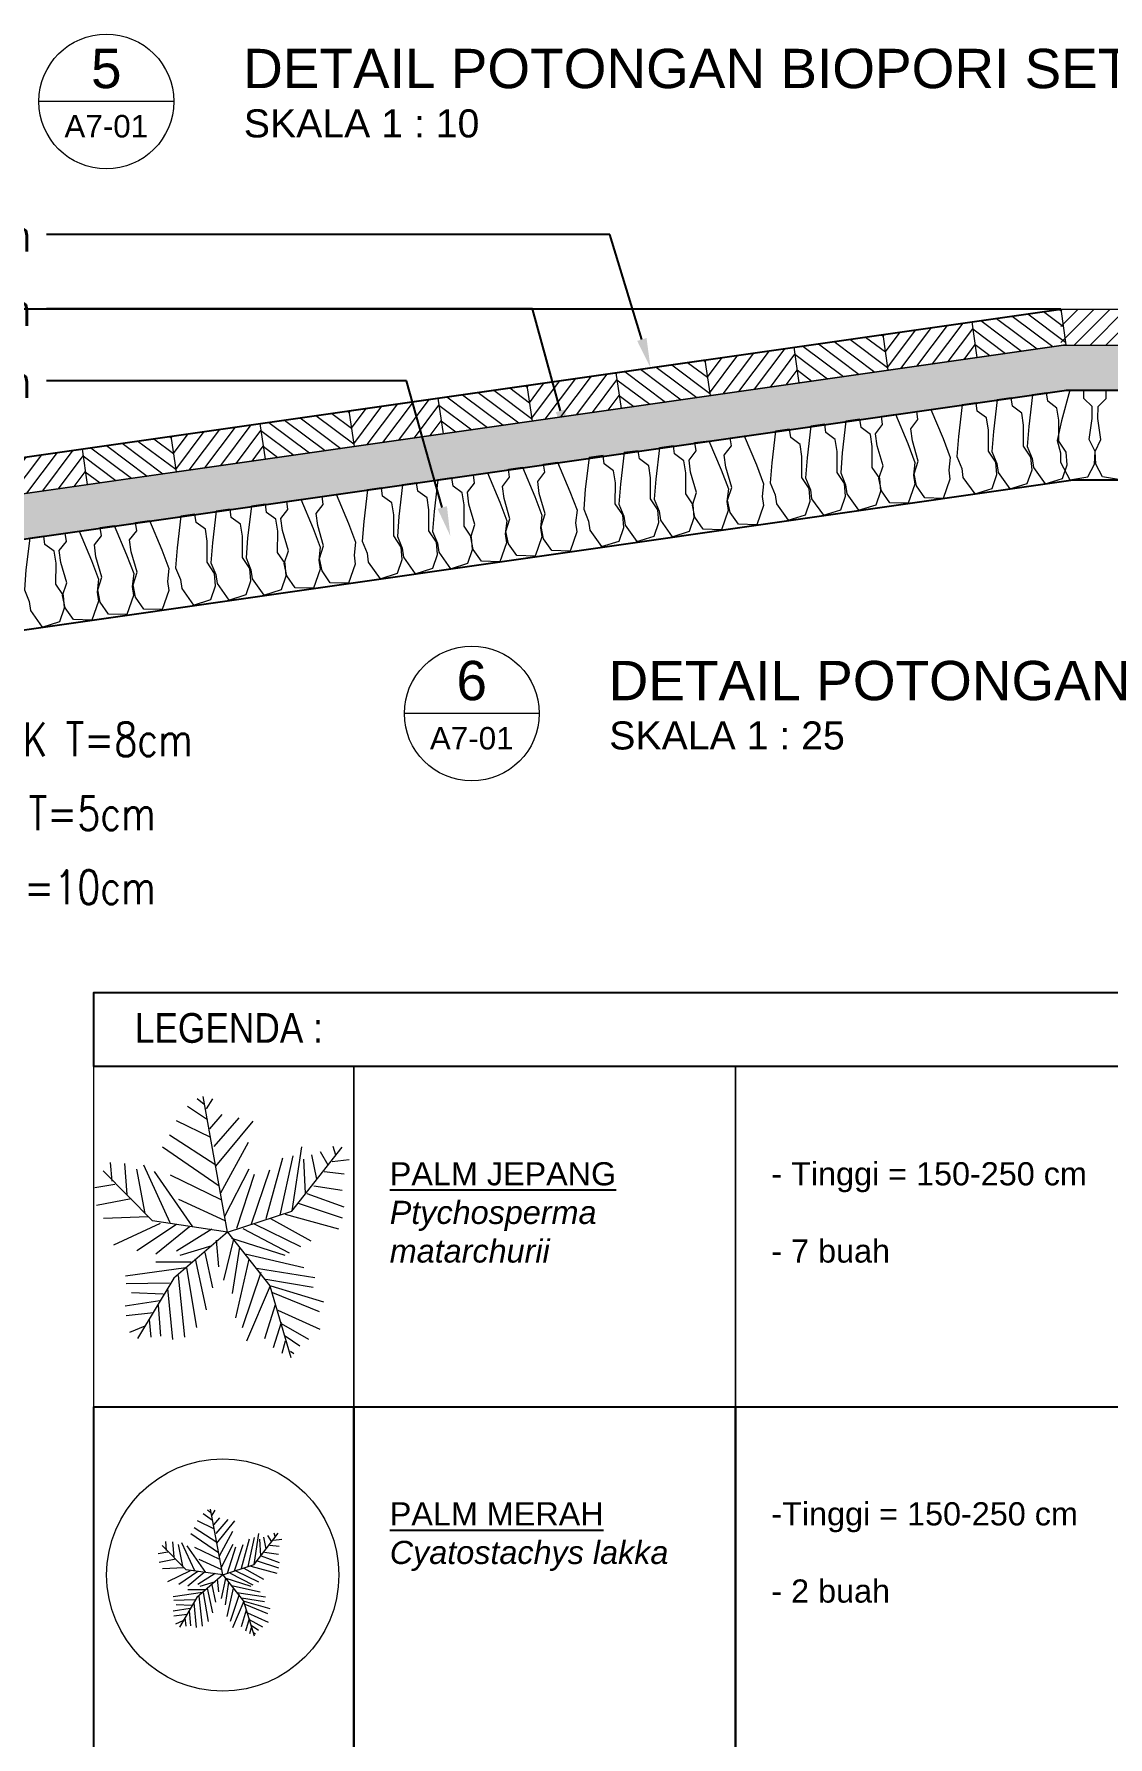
# Model space of a CAD drawing. Header units: millimetres. Extents: x -11 to 1625, y -267 to 180.
# Drawn here: x 884.64 to 894.19, y 134.15 to 149.3 of the extents above; entities that cross this region are included whole.
import ezdxf
from ezdxf import colors
from ezdxf.entities.mleader import LeaderData, LeaderLine
from ezdxf.enums import TextEntityAlignment as Align
from ezdxf.math import Vec2, Vec3

# ---------------------------------------------------------------- set-up
doc = ezdxf.new("R2010")
doc.units = ezdxf.units.MM
for name, color, linetype, lineweight in [('ars', 11, 'Continuous', 5), ('ARSIR WARNA', 43, 'Continuous', 0), ('dinding', 5, 'Continuous', 15), ('lan', 7, 'Continuous', 15), ('not', 7, 'Continuous', 20), ('POHON', 84, 'Continuous', 0), ('TEXT KETERANGAN', 7, 'Continuous', 9), ('Trees', 62, 'Continuous', 18), ('u', 6, 'Continuous', 20)]:
    doc.layers.add(name, color=color, linetype=linetype, lineweight=lineweight)
doc.styles.add('ATTR', font='romans.shx', dxfattribs={"width": 0.8, "height": 1.735066})
doc.styles.get("Standard").update_dxf_attribs({"font": 'ARIALUNI.TTF'})
doc.dimstyles.new('SK-25', dxfattribs={"dimtxt": 0.25, "dimasz": 0.1, "dimexe": 0.1, "dimexo": 0, "dimgap": 0.1, "dimtad": 1, "dimdec": 0, "dimlfac": 25, "dimzin": 12, "dimdsep": 46, "dimtxsty": 'Standard', "dimblk": 'BULAT', "dimcen": 0.1, "dimclrd": 256, "dimadec": 0, "dimazin": 3, "dimtfac": 1, "dimtdec": 0, "dimtofl": 0, "dimtmove": 0, "dimatfit": 3, "dimldrblk": 'BULAT', "dimfxl": 0, "dimtolj": 1, "dimtzin": 0, "dimarcsym": 0})

# ---------------------------------------------------------------- blocks, each defined once
blk = doc.blocks.new('Tree Palm')
at = {"layer": 'POHON'}
for p, q in [((-0.08737, 0.47138), (-0.17069, 0.52711)), ((-0.10186, 0.5364), (-0.13084, 0.55962)), ((0, 0), (-0.105, 0.57)), ((-0.09099, 0.51782), (-0.06563, 0.55962)), ((-0.07288, 0.39707), (-0.21778, 0.46673)), ((-0.0765, 0.43423), (-0.02578, 0.4946)), ((-0.05839, 0.35992), (0.04667, 0.48067)), ((-0.05114, 0.27632), (0.10463, 0.46673)), ((-0.05114, 0.28097), (-0.24676, 0.40636)), ((-0.02941, 0.16486), (0.08652, 0.3785)), ((0.27, 0.09), (0.48, 0.36)), ((0.27127, 0.09056), (0.31112, 0.35992)), ((0.44153, 0.36456), (0.45239, 0.32741)), ((-0.48585, 0.21131), (-0.49309, 0.29026)), ((-0.03665, 0.19273), (-0.27574, 0.35527)), ((0.16259, 0.05805), (0.23142, 0.31348)), ((0.22055, 0.07198), (0.27489, 0.32277)), ((0.31836, 0.30883), (0.32561, 0.16486)), ((0.35096, 0.32741), (0.3727, 0.22524)), ((0.38719, 0.34134), (0.41979, 0.28561)), ((0.43791, 0.29954), (0.51036, 0.30883)), ((-0.315, 0.045), (-0.525, 0.255)), ((-0.43513, 0.28561), (-0.42427, 0.15558)), ((-0.38442, 0.26239), (-0.34819, 0.07663)), ((-0.35544, 0.28097), (-0.24314, 0.03947)), ((-0.14533, 0.0209), (-0.30834, 0.2531)), ((-0.24314, 0.23917), (-0.02941, 0.137)), ((-0.01129, 0.06734), (0.09014, 0.26704)), ((0.03942, 0.01625), (0.11187, 0.24381)), ((0.10101, 0.03483), (0.17708, 0.26239)), ((0.4053, 0.25775), (0.48862, 0.24846)), ((-0.47498, 0.19737), (-0.5583, 0.18344)), ((0.33285, 0.16486), (0.48862, 0.10913)), ((0.36183, 0.19737), (0.48137, 0.1788)), ((-0.40615, 0.137), (-0.55105, 0.10913)), ((-0.20691, 0.137), (-0.01129, 0.04876)), ((0, 0), (0.27, 0.09)), ((0.24229, 0.07663), (0.46688, 0.01625)), ((0.29662, 0.12307), (0.48137, 0.06269)), ((-0.3337, 0.06269), (-0.52207, 0.0534)), ((-0.28299, 0.03483), (-0.4786, -0.05805)), ((-0.21416, 0.03018), (-0.38079, -0.08128)), ((0, 0), (-0.315, 0.045)), ((-0.15982, 0.0209), (-0.3011, -0.09521)), ((0, 0), (-0.225, -0.195)), ((-0.06563, 0.01161), (-0.21416, -0.08128)), ((0, 0), (0.18, -0.225)), ((0.06478, 0.01625), (0.2604, -0.08592)), ((0.11187, 0.03483), (0.30749, -0.05805)), ((0.1807, 0.05805), (0.35096, -0.03483)), ((-0.06563, -0.05805), (-0.19967, -0.09985)), ((-0.04752, -0.03483), (-0.03665, -0.14629)), ((0.02493, -0.03019), (-0.01491, -0.20202)), ((0.01769, -0.02555), (0.24229, -0.09521)), ((0.05029, -0.0627), (0.02131, -0.25775)), ((-0.15257, -0.12772), (-0.3011, -0.12772)), ((-0.13446, -0.11378), (-0.08737, -0.32741)), ((-0.09461, -0.08592), (-0.06201, -0.23453)), ((0.09014, -0.11378), (0.0358, -0.35992)), ((0.07565, -0.09056), (0.32198, -0.14629)), ((-0.17431, -0.15094), (-0.42789, -0.18809)), ((-0.225, -0.195), (-0.375, -0.45)), ((-0.20691, -0.18345), (-0.17793, -0.44352)), ((-0.17069, -0.15094), (-0.12721, -0.40172)), ((0.14085, -0.16951), (0.06478, -0.40172)), ((0.12274, -0.15094), (0.36907, -0.18809)), ((0.16259, -0.19738), (0.36183, -0.22989)), ((-0.24314, -0.21596), (-0.42427, -0.2206)), ((-0.26849, -0.2624), (-0.40253, -0.25775)), ((-0.25038, -0.23918), (-0.22865, -0.45281)), ((0.1807, -0.22524), (0.08289, -0.45745)), ((0.18, -0.225), (0.27, -0.525)), ((0.18433, -0.22524), (0.4053, -0.29026)), ((0.19157, -0.25311), (0.38719, -0.33206)), ((-0.28299, -0.29026), (-0.42789, -0.31348)), ((-0.30834, -0.34135), (-0.42427, -0.35528)), ((-0.29023, -0.30884), (-0.27936, -0.43887)), ((0.20244, -0.30419), (0.15897, -0.44816)), ((0.21331, -0.32741), (0.39081, -0.40636)), ((-0.34457, -0.39708), (-0.40978, -0.42494)), ((-0.32646, -0.36921), (-0.31921, -0.44352)), ((0.2278, -0.3785), (0.19519, -0.48532)), ((0.2278, -0.38314), (0.34372, -0.44816)), ((0.24591, -0.45745), (0.23142, -0.50854)), ((0.24591, -0.43423), (0.30749, -0.47603)), ((0.26764, -0.49925), (0.28213, -0.50854))]:
    blk.add_line(p, q, dxfattribs=at)
at = {"layer": 'POHON', "style": 'ATTR', "width": 0.8, "flags": 9}
blk.add_attdef('ESTCODE', (0, 0), '', height=0.00000274, dxfattribs=at)
blk = doc.blocks.new('Ndtpd')
blk.add_line((0.747, 0), (-0.747, 0))
blk.add_circle((0, 0), 0.747)
at = {"flags": 4}
for tag, height, p in [('NO', 0.5, (0, 0.148)), ('NOLBR', 0.3, (0, -0.398))]:
    blk.add_attdef(tag, text='', height=height, dxfattribs=at).set_placement(p, align=Align.CENTER)
for tag, p, height in [('NDTPD', (1.516, 0.148), 0.5), ('SKALA', (1.523, -0.398), 0.3)]:
    blk.add_attdef(tag, p, '', height=height, dxfattribs=at)
blk = doc.blocks.new('*U598')
for p, q in [((-185.1152, 1008.5578), (-553.1612, 1185.4942)), ((-221.9198, 1197.3052), (-433.5526, 1338.8594)), ((-258.7244, 1362.456), (-332.3336, 1421.4348)), ((0, 0), (-266.7, 1447.8)), ((-231.1146, 1315.2628), (-166.7002, 1421.4348)), ((-194.31, 1102.9442), (-65.4812, 1256.284)), ((-148.3106, 914.1968), (118.5418, 1220.9018)), ((-129.8956, 701.8528), (265.7602, 1185.4942)), ((-93.091, 489.5342), (-700.3796, 902.3858)), ((-129.8956, 713.6638), (-626.7704, 1032.1544)), ((-74.7014, 418.7444), (219.7608, 961.39)), ((412.9786, 147.447), (587.8068, 796.2392)), ((560.197, 182.8292), (698.2206, 819.8358)), ((685.8, 228.6), (1219.2, 914.4)), ((689.0258, 230.0224), (790.2448, 914.1968)), ((808.6344, 784.4282), (827.0494, 418.7444)), ((891.4384, 831.6214), (946.658, 572.1096)), ((983.4626, 867.0036), (1066.2666, 725.4494)), ((1112.2914, 760.8316), (1296.3144, 784.4282)), ((1121.4862, 925.9824), (1149.0706, 831.6214)), ((-1206.4492, 501.3198), (-1418.082, 465.9376)), ((-800.1, 114.3), (-1333.5, 647.7)), ((-1234.059, 536.7274), (-1252.4486, 737.2604)), ((-1105.2302, 725.4494), (-1077.6458, 395.1732)), ((-976.4268, 666.4706), (-884.4026, 194.6402)), ((-902.8176, 713.6638), (-617.5756, 100.2538)), ((-369.1382, 53.086), (-783.1836, 642.874)), ((-617.5756, 607.4918), (-74.7014, 347.98)), ((-28.6766, 171.0436), (228.9556, 678.2816)), ((100.1268, 41.275), (284.1498, 619.2774)), ((256.5654, 88.4682), (449.7832, 666.4706)), ((845.439, 418.7444), (1241.0948, 277.1902)), ((919.0482, 501.3198), (1222.6798, 454.152)), ((1029.462, 654.685), (1241.0948, 631.0884)), ((-1031.621, 347.98), (-1399.667, 277.1902)), ((-847.598, 159.2326), (-1326.0578, 135.636)), ((-718.7946, 88.4682), (-1215.644, -147.447)), ((-543.9664, 76.6572), (-967.2066, -206.4512)), ((0, 0), (-800.1, 114.3)), ((-405.9428, 53.086), (-764.794, -241.8334)), ((0, 0), (-571.5, -495.3)), ((-166.7002, 29.4894), (-543.9664, -206.4512)), ((-525.5514, 347.98), (-28.6766, 123.8504)), ((0, 0), (685.8, 228.6)), ((0, 0), (457.2, -571.5)), ((164.5412, 41.275), (661.416, -218.2368)), ((284.1498, 88.4682), (781.0246, -147.447)), ((458.978, 147.447), (891.4384, -88.4682)), ((615.4166, 194.6402), (1185.8752, 41.275)), ((753.4148, 312.5978), (1222.6798, 159.2326)), ((-387.5278, -324.4088), (-764.794, -324.4088)), ((-166.7002, -147.447), (-507.1618, -253.619)), ((-341.5284, -289.0012), (-221.9198, -831.6214)), ((-240.3094, -218.2368), (-157.5054, -595.7062)), ((-120.7008, -88.4682), (-93.091, -371.5766)), ((63.3222, -76.6826), (-37.8714, -513.1308)), ((44.9326, -64.897), (615.4166, -241.8334)), ((127.7366, -159.258), (54.1274, -654.685)), ((228.9556, -289.0012), (90.932, -914.1968)), ((192.151, -230.0224), (817.8292, -371.5766)), ((-442.7474, -383.3876), (-1086.8406, -477.7486)), ((-718.7946, -737.2604), (-1086.8406, -796.2392)), ((-617.5756, -548.5384), (-1077.6458, -560.324)), ((-681.9646, -666.496), (-1022.4262, -654.685)), ((-571.5, -495.3), (-952.5, -1143)), ((-635.9652, -607.5172), (-580.771, -1150.1374)), ((-525.5514, -465.963), (-451.9422, -1126.5408)), ((-433.5526, -383.3876), (-323.1134, -1020.3688)), ((357.759, -430.5554), (164.5412, -1020.3688)), ((458.978, -572.1096), (210.5406, -1161.923)), ((311.7596, -383.3876), (937.4378, -477.7486)), ((412.9786, -501.3452), (919.0482, -583.9206)), ((457.2, -571.5), (685.8, -1333.5)), ((468.1982, -572.1096), (1029.462, -737.2604)), ((486.5878, -642.8994), (983.4626, -843.4324)), ((-783.1836, -867.029), (-1077.6458, -902.4112)), ((-875.2078, -1008.5832), (-1040.8412, -1079.3476)), ((-829.2084, -937.7934), (-810.7934, -1126.5408)), ((-737.1842, -784.4536), (-709.5744, -1114.7298)), ((514.1976, -772.6426), (403.7838, -1138.3264)), ((578.612, -961.39), (495.7826, -1232.7128)), ((541.8074, -831.6214), (992.6574, -1032.1544)), ((578.612, -973.1756), (873.0488, -1138.3264)), ((624.6114, -1102.9442), (781.0246, -1209.1162)), ((624.6114, -1161.923), (587.8068, -1291.6916)), ((679.8056, -1268.095), (716.6102, -1291.6916))]:
    blk.add_line(p, q)
blk = doc.blocks.new('PALEM')
at = {"layer": 'Trees'}
blk.add_circle((0, 0), 0.882, dxfattribs=at)
at = {"layer": 'Trees', "xscale": 0.0003460693359613742, "yscale": 0.0003460693359613742, "zscale": 0.0003460693359375}
blk.add_blockref('*U598', (0, 0), dxfattribs=at)
blk = doc.blocks.new('BULAT')
for p, q in [((-1, 0), (1, 0)), ((0, -1), (0, 1))]:
    blk.add_line(p, q)
blk.add_circle((0, 0), 0.5)
blk = doc.blocks.new('*D924')
at = {"layer": 'Defpoints', "color": 0}
for p in [(893.775, 146.854), (875.083, 144.854), (876.575, 144.854)]:
    blk.add_point(p, dxfattribs=at)
at = {"layer": 'u', "color": 0, "lineweight": -2}
for p, q in [((893.775, 146.854), (874.983, 146.854)), ((876.575, 144.854), (874.983, 144.854))]:
    blk.add_line(p, q, dxfattribs=at)
at = {"layer": 'u', "lineweight": -2}
blk.add_line((875.083, 146.754), (875.083, 144.954), dxfattribs=at)
at = {"layer": 'u', "lineweight": -2, "xscale": 0.1, "yscale": 0.1, "zscale": 0.1}
for p, rotation in [((875.083, 146.854), 90), ((875.083, 144.854), 270)]:
    blk.add_blockref('BULAT', p, dxfattribs=dict(at, rotation=rotation))
at = {"layer": 'u', "color": 0, "insert": (874.856, 145.854), "char_height": 0.25, "attachment_point": 5, "rotation": 90}
blk.add_mtext('\\A1;50', dxfattribs=at)

msp = doc.modelspace()

# ---------------------------------------------------------------- hatches: boundary and pattern name
at = {"layer": 'ars'}
h = msp.add_hatch(dxfattribs=at)
h.set_pattern_fill('_USER', color=256, scale=0.1, angle=53.13010235, style=0, pattern_type=0)
h.set_pattern_definition([(143.1301, (966.58988, 115.60615), (0.06, 0.08), [])])
h.paths.add_polyline_path([(892.9832503, 146.741356), (893.7752099, 146.8544931), (893.8204647, 146.5377093), (893.0285051, 146.4245722)])
h = msp.add_hatch(dxfattribs=at)
h.set_pattern_fill('_USER', color=256, scale=0.1, angle=45, style=0, pattern_type=0)
h.set_pattern_definition([(45, (826.11155, 105.62267), (-0.07071068, 0.07071068), [])])
h.paths.add_polyline_path([(894.5752099, 146.8544931), (893.7752099, 146.8544931), (893.7752099, 146.5344931), (894.5752099, 146.5344931)])
h = msp.add_hatch(dxfattribs=at)
h.set_pattern_fill('_USER', color=256, scale=0.1, angle=53.13010235, style=0, pattern_type=0)
h.set_pattern_definition([(53.1301, (831.03874, 96.24171), (-0.08, 0.06), [])])
h.paths.add_polyline_path([(893.0285051, 146.4245722), (892.9832503, 146.741356), (892.1912907, 146.6282189), (892.2365455, 146.3114351)])
h = msp.add_hatch(dxfattribs=at)
h.set_pattern_fill('_USER', color=256, scale=0.1, angle=53.13010235, style=0, pattern_type=0)
h.set_pattern_definition([(143.1301, (965.00596, 115.37988), (0.06, 0.08), [])])
h.paths.add_polyline_path([(891.4445859, 146.198298), (891.3993311, 146.5150818), (892.1912907, 146.6282189), (892.2365455, 146.3114351)])
h = msp.add_hatch(dxfattribs=at)
h.set_pattern_fill('AR-SAND', color=256, scale=0.004, style=0)
h.set_pattern_definition([(37.5, (-2354.71898, -341.69344), (-0.006400125, 0.195765295), [0, -0.154432, 0, -0.17272, 0, -0.1651]), (7.5, (-2354.71898, -341.69344), (0.179809313, 0.28673004), [0, -0.083312, 0, -0.139192, 0, -0.05334]), (327.5, (-2354.84394, -341.69344), (0.316396948, 0.000574874), [0, -0.0508, 0, -0.18288, 0, -0.23876]), (317.5, (-2354.84394, -341.69344), (0.30542258, 0.08917173), [0, -0.0254, 0, -0.119888, 0, -0.13716])])
h.paths.add_polyline_path([(893.8263787, 146.1344931), (898.57521, 146.1344931), (898.57521, 146.5344931), (893.7979517, 146.5344931), (887.4847878, 145.6326126), (879.8204647, 144.5377093), (879.7979516, 144.5344931), (879.7752099, 144.5344931), (879.7752099, 144.1344931), (879.8263787, 144.1344931)])
h = msp.add_hatch(dxfattribs=at)
h.set_pattern_fill('_USER', color=256, scale=0.1, angle=53.13010235, style=0, pattern_type=0)
h.set_pattern_definition([(143.1301, (963.42204, 115.15361), (0.06, 0.08), [])])
h.paths.add_polyline_path([(889.8154118, 146.2888077), (890.6073715, 146.4019448), (890.6526263, 146.0851609), (889.8606667, 145.9720238)])
h = msp.add_hatch(dxfattribs=at)
h.set_pattern_fill('_USER', color=256, scale=0.1, angle=53.13010235, style=0, pattern_type=0)
h.set_pattern_definition([(53.1301, (829.45482, 96.01543), (-0.08, 0.06), [])])
h.paths.add_polyline_path([(891.3993311, 146.5150818), (890.6073715, 146.4019448), (890.6526263, 146.0851609), (891.4445859, 146.198298)])
h = msp.add_hatch(dxfattribs=at)
h.set_pattern_fill('_USER', color=256, scale=0.1, angle=53.13010235, style=0, pattern_type=0)
h.set_pattern_definition([(53.1301, (827.8709, 95.78916), (-0.08, 0.06), [])])
h.paths.add_polyline_path([(889.8606667, 145.9720238), (889.8154118, 146.2888077), (889.0234522, 146.1756706), (889.0687071, 145.8588867)])
h = msp.add_hatch(dxfattribs=at)
h.set_pattern_fill('_USER', color=256, scale=0.1, angle=53.13010235, style=0, pattern_type=0)
h.set_pattern_definition([(143.1301, (961.83812, 114.92733), (0.06, 0.08), [])])
h.paths.add_polyline_path([(888.2767475, 145.7457497), (888.2314926, 146.0625335), (889.0234522, 146.1756706), (889.0687071, 145.8588867)])
h = msp.add_hatch(dxfattribs=at)
h.set_pattern_fill('_USER', color=256, scale=0.1, angle=53.13010235, style=0, pattern_type=0)
h.set_pattern_definition([(143.1301, (960.2542, 114.70106), (0.06, 0.08), [])])
h.paths.add_polyline_path([(886.6475734, 145.8362593), (887.439533, 145.9493964), (887.4847878, 145.6326126), (886.6928282, 145.5194755)])
h = msp.add_hatch(dxfattribs=at)
h.set_pattern_fill('_USER', color=256, scale=0.1, angle=53.13010235, style=0, pattern_type=0)
h.set_pattern_definition([(53.1301, (826.28698, 95.56288), (-0.08, 0.06), [])])
h.paths.add_polyline_path([(888.2314926, 146.0625335), (887.439533, 145.9493964), (887.4847878, 145.6326126), (888.2767475, 145.7457497)])
h = msp.add_hatch(dxfattribs=at)
h.set_pattern_fill('_USER', color=256, scale=0.1, angle=53.13010235, style=0, pattern_type=0)
h.set_pattern_definition([(53.1301, (824.70306, 95.33661), (-0.08, 0.06), [])])
h.paths.add_polyline_path([(886.6928282, 145.5194755), (886.6475734, 145.8362593), (885.8556138, 145.7231222), (885.9008686, 145.4063384)])
h = msp.add_hatch(dxfattribs=at)
h.set_pattern_fill('_USER', color=256, scale=0.1, angle=53.13010235, style=0, pattern_type=0)
h.set_pattern_definition([(143.1301, (958.67028, 114.47478), (0.06, 0.08), [])])
h.paths.add_polyline_path([(885.108909, 145.2932013), (885.0636542, 145.6099851), (885.8556138, 145.7231222), (885.9008686, 145.4063384)])
h = msp.add_hatch(dxfattribs=at)
h.set_pattern_fill('_USER', color=256, scale=0.1, angle=53.13010235, style=0, pattern_type=0)
h.set_pattern_definition([(53.1301, (823.11914, 95.11034), (-0.08, 0.06), [])])
h.paths.add_polyline_path([(885.0636542, 145.6099851), (884.2716946, 145.4968481), (884.3169494, 145.1800642), (885.108909, 145.2932013)])

# ---------------------------------------------------------------- linework, layer by layer
for points in [[(879.7752099, 144.8544931), (893.7752099, 146.8544931)], [(879.7752099, 144.1344931), (879.8263787, 144.1344931), (893.8263787, 146.1344931), (898.57521, 146.1344931)], [(879.7752099, 143.3344932), (879.883233, 143.3344932), (893.883233, 145.3344932), (898.57521, 145.3344932)]]:
    msp.add_lwpolyline(points)
for points in [[(899.7210528, 140.1137913), (885.1679525, 140.1137913), (885.1679525, 140.774467), (899.7210528, 140.774467)], [(887.4828099, 133.0843598), (885.1679525, 133.0843598), (885.1679525, 137.0878622), (887.4828099, 137.0878622)], [(890.8788593, 133.0843598), (887.4828099, 133.0843598), (887.4828099, 137.0878622), (890.8788593, 137.0878622)], [(895.8849727, 133.0843598), (890.8788593, 133.0843598), (890.8788593, 137.0878622), (895.8849727, 137.0878622)]]:
    msp.add_lwpolyline(points, close=True)
at = {"layer": 'ARSIR WARNA'}
for points in [[(893.5228823, 146.0913277), (893.489579, 145.8103789), (893.4756423, 145.6325761), (893.5192876, 145.526143), (893.5306051, 145.4460597), (893.6348276, 145.2991987), (893.7901038, 145.3488072), (893.8317718, 145.4706592), (893.8227694, 145.5819881), (893.7567273, 145.6802151), (893.7571957, 145.8679408), (893.7404123, 145.974809), (893.6578155, 146.0354038), (893.6474248, 146.1089283), (893.5228823, 146.0913275)], [(893.8541107, 146.1344931), (893.7818215, 145.8609688), (893.7431417, 145.6868655), (893.7714642, 145.5753722), (893.7714642, 145.4944932), (893.8541107, 145.3344931), (894.014801, 145.3618855), (894.07311, 145.4767079), (894.0797746, 145.5882012), (894.0281274, 145.6947031), (894.0548599, 145.8805162), (894.0531959, 145.9886816), (893.9798908, 146.0602381), (893.9798908, 146.1344931), (893.8541107, 146.134493)], [(894.3054384, 146.1344931), (894.3777276, 145.8609688), (894.4164075, 145.6868655), (894.388085, 145.5753722), (894.388085, 145.4944932), (894.3054385, 145.3344931), (894.1447482, 145.3618855), (894.0864392, 145.4767079), (894.0797746, 145.5882012), (894.1314218, 145.6947031), (894.1046892, 145.8805162), (894.1063533, 145.9886816), (894.1796583, 146.0602381), (894.1796583, 146.1344931), (894.3054385, 146.134493)], [(892.6166044, 145.9632506), (892.7264571, 145.7025329), (892.7891189, 145.5355552), (892.7766766, 145.4211956), (892.7879941, 145.3411124), (892.7285498, 145.1711216), (892.5656075, 145.1757588), (892.4918049, 145.2812923), (892.4696044, 145.390756), (892.5058405, 145.5034372), (892.4533698, 145.6836813), (892.4398817, 145.7910153), (892.5024525, 145.8721255), (892.4920619, 145.9456499), (892.6166045, 145.9632504)], [(892.8961171, 146.0027519), (892.8628138, 145.7218032), (892.8488771, 145.5440003), (892.8925224, 145.4375672), (892.9038399, 145.3574839), (893.0080624, 145.2106229), (893.1633386, 145.2602315), (893.2050066, 145.3820834), (893.1960042, 145.4934124), (893.1299621, 145.5916393), (893.1304305, 145.779365), (893.1136471, 145.8862333), (893.0310503, 145.946828), (893.0206596, 146.0203525), (892.896117, 146.0027517)], [(893.2094997, 146.0470398), (893.1761964, 145.766091), (893.1622597, 145.5882882), (893.205905, 145.4818551), (893.2172225, 145.4017718), (893.321445, 145.2549108), (893.4767212, 145.3045193), (893.5183892, 145.4263713), (893.5093868, 145.5377002), (893.4433447, 145.6359272), (893.4438131, 145.8236529), (893.4270297, 145.9305211), (893.3444329, 145.9911159), (893.3340422, 146.0646404), (893.2094997, 146.0470396)], [(891.2361685, 145.7681645), (891.2028653, 145.4872157), (891.1889285, 145.3094129), (891.2325738, 145.2029798), (891.2438913, 145.1228965), (891.3481138, 144.9760355), (891.50339, 145.025644), (891.545058, 145.147496), (891.5360556, 145.2588249), (891.4700136, 145.3570519), (891.470482, 145.5447776), (891.4536986, 145.6516458), (891.3711017, 145.7122406), (891.3607111, 145.7857651), (891.2361685, 145.7681643)], [(891.5495511, 145.8124523), (891.5162479, 145.5315036), (891.5023112, 145.3537008), (891.5459564, 145.2472677), (891.557274, 145.1671844), (891.6614964, 145.0203234), (891.8167726, 145.0699319), (891.8584406, 145.1917839), (891.8494382, 145.3031128), (891.7833962, 145.4013398), (891.7838646, 145.5890655), (891.7670812, 145.6959337), (891.6844843, 145.7565285), (891.6740937, 145.830053), (891.5495511, 145.8124522)], [(891.8629337, 145.8567402), (891.8296305, 145.5757915), (891.8156938, 145.3979887), (891.859339, 145.2915556), (891.8706566, 145.2114723), (891.974879, 145.0646113), (892.1301552, 145.1142198), (892.1718232, 145.2360718), (892.1628208, 145.3474007), (892.0967788, 145.4456277), (892.0972472, 145.6333533), (892.0804638, 145.7402216), (891.9978669, 145.8008164), (891.9874763, 145.8743409), (891.8629337, 145.8567401)], [(892.3032218, 145.9189627), (892.4130745, 145.6582451), (892.4757363, 145.4912673), (892.463294, 145.3769077), (892.4746115, 145.2968245), (892.4151672, 145.1268337), (892.2522248, 145.1314709), (892.1784223, 145.2370044), (892.1562218, 145.3464681), (892.1924579, 145.4591493), (892.1399872, 145.6393935), (892.1264991, 145.7467274), (892.1890699, 145.8278376), (892.1786793, 145.9013621), (892.3032219, 145.9189626)], [(890.2029852, 145.6221528), (890.1696819, 145.3412041), (890.1557452, 145.1634013), (890.1993905, 145.0569681), (890.210708, 144.9768849), (890.3149305, 144.8300239), (890.4702067, 144.8796324), (890.5118747, 145.0014844), (890.5028723, 145.1128133), (890.4368302, 145.2110403), (890.4372986, 145.3987659), (890.4205152, 145.5056342), (890.3379184, 145.566229), (890.3275277, 145.6397534), (890.2029852, 145.6221527)], [(890.6432733, 145.6843753), (890.7531259, 145.4236576), (890.8157878, 145.2566799), (890.8033454, 145.1423203), (890.8146629, 145.0622371), (890.7552186, 144.8922463), (890.5922763, 144.8968835), (890.5184737, 145.002417), (890.4962732, 145.1118807), (890.5325093, 145.2245619), (890.4800386, 145.404806), (890.4665505, 145.51214), (890.5291213, 145.5932502), (890.5187307, 145.6667746), (890.6432733, 145.6843751)], [(890.9566559, 145.7286632), (891.0665086, 145.4679455), (891.1291704, 145.3009678), (891.116728, 145.1866082), (891.1280455, 145.1065249), (891.0686012, 144.9365342), (890.9056589, 144.9411714), (890.8318563, 145.0467048), (890.8096558, 145.1561686), (890.8458919, 145.2688497), (890.7934213, 145.4490939), (890.7799331, 145.5564279), (890.842504, 145.6375381), (890.8321133, 145.7110625), (890.9566559, 145.728663)], [(889.2967073, 145.4940757), (889.40656, 145.2333581), (889.4692218, 145.0663804), (889.4567795, 144.9520208), (889.468097, 144.8719375), (889.4086527, 144.7019468), (889.2457103, 144.706584), (889.1719078, 144.8121174), (889.1497073, 144.9215812), (889.1859434, 145.0342623), (889.1334727, 145.2145065), (889.1199846, 145.3218405), (889.1825554, 145.4029507), (889.1721648, 145.4764751), (889.2967074, 145.4940756)], [(889.57622, 145.533577), (889.5429167, 145.2526283), (889.52898, 145.0748255), (889.5726253, 144.9683924), (889.5839428, 144.8883091), (889.6881652, 144.7414481), (889.8434415, 144.7910566), (889.8851095, 144.9129086), (889.8761071, 145.0242375), (889.810065, 145.1224645), (889.8105334, 145.3101902), (889.79375, 145.4170584), (889.7111531, 145.4776532), (889.7007625, 145.5511777), (889.5762199, 145.5335769)], [(889.8896026, 145.5778649), (889.8562993, 145.2969162), (889.8423626, 145.1191134), (889.8860079, 145.0126803), (889.8973254, 144.932597), (890.0015479, 144.785736), (890.1568241, 144.8353445), (890.1984921, 144.9571965), (890.1894897, 145.0685254), (890.1234476, 145.1667524), (890.123916, 145.354478), (890.1071326, 145.4613463), (890.0245358, 145.5219411), (890.0141451, 145.5954656), (889.8896025, 145.5778648)], [(888.2306723, 145.3360722), (888.197369, 145.0551235), (888.1834323, 144.8773207), (888.2270776, 144.7708875), (888.2383951, 144.6908043), (888.3426176, 144.5439433), (888.4978938, 144.5935518), (888.5395618, 144.7154038), (888.5305594, 144.8267327), (888.4645173, 144.9249597), (888.4649857, 145.1126853), (888.4482023, 145.2195536), (888.3656055, 145.2801484), (888.3552148, 145.3536728), (888.2306723, 145.3360721)], [(888.6709604, 145.3982947), (888.780813, 145.137577), (888.8434749, 144.9705993), (888.8310325, 144.8562397), (888.84235, 144.7761564), (888.7829057, 144.6061657), (888.6199634, 144.6108029), (888.5461608, 144.7163363), (888.5239603, 144.8258001), (888.5601964, 144.9384812), (888.5077257, 145.1187254), (888.4942376, 145.2260594), (888.5568084, 145.3071696), (888.5464178, 145.380694), (888.6709604, 145.3982945)], [(888.9833247, 145.4497878), (889.0931774, 145.1890702), (889.1558392, 145.0220925), (889.1433968, 144.9077329), (889.1547144, 144.8276496), (889.0952701, 144.6576589), (888.9323277, 144.6622961), (888.8585252, 144.7678295), (888.8363247, 144.8772933), (888.8725607, 144.9899744), (888.8200901, 145.1702186), (888.806602, 145.2775526), (888.8691728, 145.3586628), (888.8587822, 145.4321872), (888.9833248, 145.4497877)], [(887.3243944, 145.2079951), (887.4342471, 144.9472775), (887.4969089, 144.7802997), (887.4844666, 144.6659402), (887.4957841, 144.5858569), (887.4363398, 144.4158662), (887.2733975, 144.4205034), (887.1995949, 144.5260368), (887.1773944, 144.6355006), (887.2136305, 144.7481817), (887.1611598, 144.9284259), (887.1476717, 145.0357599), (887.2102425, 145.11687), (887.1998519, 145.1903945), (887.3243945, 145.207995)], [(887.6039071, 145.2474964), (887.5706038, 144.9665477), (887.5566671, 144.7887449), (887.6003124, 144.6823118), (887.6116299, 144.6022285), (887.7158524, 144.4553675), (887.8711286, 144.504976), (887.9127966, 144.626828), (887.9037942, 144.7381569), (887.8377521, 144.8363839), (887.8382205, 145.0241095), (887.8214371, 145.1309778), (887.7388403, 145.1915726), (887.7284496, 145.2650971), (887.603907, 145.2474963)], [(887.9172897, 145.2917843), (887.8839864, 145.0108356), (887.8700497, 144.8330328), (887.913695, 144.7265996), (887.9250125, 144.6465164), (888.029235, 144.4996554), (888.1845112, 144.5492639), (888.2261792, 144.6711159), (888.2171768, 144.7824448), (888.1511347, 144.8806718), (888.1516031, 145.0683974), (888.1348197, 145.1752657), (888.0522229, 145.2358605), (888.0418322, 145.3093849), (887.9172897, 145.2917842)], [(885.9439585, 145.012909), (885.9106553, 144.7319603), (885.8967185, 144.5541575), (885.9403638, 144.4477243), (885.9516813, 144.3676411), (886.0559038, 144.2207801), (886.21118, 144.2703886), (886.252848, 144.3922406), (886.2438456, 144.5035695), (886.1778036, 144.6017965), (886.178272, 144.7895221), (886.1614886, 144.8963904), (886.0788917, 144.9569852), (886.0685011, 145.0305096), (885.9439585, 145.0129089)], [(886.2573411, 145.0571969), (886.2240379, 144.7762482), (886.2101012, 144.5984454), (886.2537464, 144.4920122), (886.2650639, 144.411929), (886.3692864, 144.265068), (886.5245626, 144.3146765), (886.5662306, 144.4365285), (886.5572282, 144.5478574), (886.4911862, 144.6460844), (886.4916546, 144.83381), (886.4748712, 144.9406783), (886.3922743, 145.0012731), (886.3818837, 145.0747975), (886.2573411, 145.0571968)], [(886.5707237, 145.1014848), (886.5374205, 144.8205361), (886.5234838, 144.6427333), (886.567129, 144.5363001), (886.5784466, 144.4562168), (886.682669, 144.3093558), (886.8379452, 144.3589644), (886.8796132, 144.4808163), (886.8706108, 144.5921453), (886.8045688, 144.6903723), (886.8050372, 144.8780979), (886.7882538, 144.9849662), (886.7056569, 145.045561), (886.6952663, 145.1190854), (886.5707237, 145.1014847)], [(887.0110118, 145.1637072), (887.1208645, 144.9029896), (887.1835263, 144.7360119), (887.171084, 144.6216523), (887.1824015, 144.541569), (887.1229572, 144.3715783), (886.9600148, 144.3762155), (886.8862123, 144.4817489), (886.8640118, 144.5912127), (886.9002479, 144.7038938), (886.8477772, 144.884138), (886.8342891, 144.991472), (886.8968599, 145.0725822), (886.8864693, 145.1461066), (887.0110119, 145.1637071)], [(885.0384532, 144.8793651), (885.1483059, 144.6186474), (885.2109678, 144.4516697), (885.1985254, 144.3373101), (885.2098429, 144.2572269), (885.1503986, 144.0872361), (884.9874563, 144.0918733), (884.9136537, 144.1974068), (884.8914532, 144.3068705), (884.9276893, 144.4195517), (884.8752186, 144.5997958), (884.8617305, 144.7071298), (884.9243013, 144.78824), (884.9139107, 144.8617644), (885.0384533, 144.8793649)], [(885.3510633, 144.9291198), (885.4609159, 144.6684022), (885.5235778, 144.5014244), (885.5111354, 144.3870649), (885.5224529, 144.3069816), (885.4630086, 144.1369909), (885.3000663, 144.1416281), (885.2262637, 144.2471615), (885.2040632, 144.3566253), (885.2402993, 144.4693064), (885.1878286, 144.6495506), (885.1743405, 144.7568846), (885.2369113, 144.8379947), (885.2265207, 144.9115192), (885.3510633, 144.9291197)], [(885.6644459, 144.9734077), (885.7742985, 144.7126901), (885.8369604, 144.5457123), (885.824518, 144.4313528), (885.8358355, 144.3512695), (885.7763912, 144.1812788), (885.6134489, 144.185916), (885.5396463, 144.2914494), (885.5174458, 144.4009132), (885.5536819, 144.5135943), (885.5012112, 144.6938385), (885.4877231, 144.8011725), (885.5502939, 144.8822826), (885.5399033, 144.9558071), (885.6644459, 144.9734076)], [(884.5981651, 144.8171426), (884.5648619, 144.5361939), (884.5509252, 144.3583911), (884.5945704, 144.2519579), (884.605888, 144.1718747), (884.7101104, 144.0250137), (884.8653867, 144.0746222), (884.9070547, 144.1964742), (884.8980523, 144.3078031), (884.8320102, 144.4060301), (884.8324786, 144.5937557), (884.8156952, 144.700624), (884.7330983, 144.7612188), (884.7227077, 144.8347432), (884.5981651, 144.8171425)]]:
    msp.add_lwpolyline(points, dxfattribs=at)
at = {"layer": 'dinding'}
for points in [[(871.3648288, 144.8544931), (874.9752099, 144.8544931), (877.7752099, 144.8544931), (879.7752099, 144.8544931), (893.7752099, 146.8544931), (898.57521, 146.8544931), (898.57521, 146.5344931)], [(873.7752099, 144.5344931), (877.7752099, 144.5344931), (879.7979516, 144.5344931), (893.7979516, 146.5344931), (898.57521, 146.5344931)]]:
    msp.add_lwpolyline(points, dxfattribs=at)
at = {"layer": 'lan'}
for p, q in [((893.7752099, 146.8544931), (887.439533, 145.9493964)), ((893.7752099, 146.8544931), (893.8204647, 146.5377093)), ((893.7752099, 146.8544931), (893.8204647, 146.5377093)), ((892.9832503, 146.741356), (893.0285051, 146.4245722)), ((893.8204647, 146.5377093), (887.4847878, 145.6326126)), ((892.1912907, 146.6282189), (892.2365455, 146.3114351)), ((890.6073715, 146.4019448), (890.6526263, 146.0851609)), ((891.3993311, 146.5150818), (891.4445859, 146.198298)), ((889.8154118, 146.2888077), (889.8606667, 145.9720238)), ((889.0234522, 146.1756706), (889.0687071, 145.8588867)), ((887.439533, 145.9493964), (887.4847878, 145.6326126)), ((887.439533, 145.9493964), (887.4847878, 145.6326126)), ((887.439533, 145.9493964), (887.4847878, 145.6326126)), ((888.2314926, 146.0625335), (888.2767475, 145.7457497)), ((886.6475734, 145.8362593), (886.6928282, 145.5194755)), ((887.4847878, 145.6326126), (879.8204647, 144.5377093)), ((885.8556138, 145.7231222), (885.9008686, 145.4063384)), ((885.0636542, 145.6099851), (885.108909, 145.2932013))]:
    msp.add_line(p, q, dxfattribs=at)
at = {"layer": 'TEXT KETERANGAN'}
for points in [[(887.4828099, 137.0878622), (885.1679525, 137.0878622), (885.1679525, 140.1137913), (887.4828099, 140.1137913)], [(890.8788593, 137.0878622), (887.4828099, 137.0878622), (887.4828099, 140.1137913), (890.8788593, 140.1137913)], [(895.8849727, 137.0878622), (890.8788593, 137.0878622), (890.8788593, 140.1137913), (895.8849727, 140.1137913)]]:
    msp.add_lwpolyline(points, close=True, dxfattribs=at)

# ---------------------------------------------------------------- block references
at = {"layer": 'not'}
ref = msp.add_blockref('Ndtpd', (885.2800429, 148.702821), dxfattribs=dict(at, xscale=0.803212851405533, yscale=0.8032128514056467, zscale=0.8032128514056226))
ref.add_attrib('NO', '5', dxfattribs={"layer": '0', "height": 0.35, "flags": 4}).set_placement((885.2797157, 148.8213469), align=Align.CENTER)
ref.add_attrib('NDTPD', 'DETAIL POTONGAN BIOPORI SETIAP JARAK 2M', (886.4977276, 148.8213469), dxfattribs={"layer": '0', "height": 0.35, "flags": 4})
ref.add_attrib('NOLBR', 'A7-01', dxfattribs={"layer": '0', "height": 0.2, "flags": 4}).set_placement((885.2797157, 148.3828511), align=Align.CENTER)
ref.add_attrib('SKALA', 'SKALA 1 : 10', (886.5035276, 148.3828511), dxfattribs={"layer": '0', "height": 0.25, "flags": 4})
ref = msp.add_blockref('Ndtpd', (888.5324236, 143.2562002), dxfattribs=dict(at, xscale=0.803212851405533, yscale=0.8032128514056467, zscale=0.8032128514056226))
ref.add_attrib('NO', '6', dxfattribs={"layer": '0', "height": 0.35, "flags": 4}).set_placement((888.5320964, 143.3747261), align=Align.CENTER)
ref.add_attrib('NDTPD', 'DETAIL POTONGAN', (889.7501083, 143.3747261), dxfattribs={"layer": '0', "height": 0.35, "flags": 4})
ref.add_attrib('NOLBR', 'A7-01', dxfattribs={"layer": '0', "height": 0.2, "flags": 4}).set_placement((888.5320964, 142.9362303), align=Align.CENTER)
ref.add_attrib('SKALA', 'SKALA 1 : 25', (889.7559083, 142.9362303), dxfattribs={"layer": '0', "height": 0.25, "flags": 4})
at = {"layer": 'POHON', "xscale": 2.116065359580503, "yscale": 2.116065359580503, "zscale": 2.116065359580503, "rotation": 359.6498589096989}
msp.add_blockref('Tree Palm', (886.3581829, 138.6415439), dxfattribs=at)
at = {"layer": 'Trees', "xscale": 1.171751416032271, "yscale": 1.17175141603227, "zscale": 1.171751416032271}
msp.add_blockref('PALEM', (886.3164424, 135.5902013), dxfattribs=at)

# ---------------------------------------------------------------- texts
at = {"char_height": 0.206076144, "width": 3.593599266, "attachment_point": 1}
for s, insert in [('{\\LPALM JEPANG\\P\\fArial|b0|i1|c0|p34;\\lPtychosperma \\Pmatarchurii}', (887.8025548, 139.2635698)), ('- Tinggi = 150-250 cm\\P\\P- 7 buah', (891.1986042, 139.2635698)), ('{\\LPALM MERAH\\P\\fArial|b0|i1|c0|p34;\\lCyatostachys lakka}', (887.8025548, 136.2376407)), ('-Tinggi = 150-250 cm\\P\\P- 2 buah', (891.1986042, 136.2376407))]:
    msp.add_mtext(s, dxfattribs=dict(at, insert=insert))
at = {"layer": 'not', "width": 0.85}
msp.add_text('LEGENDA :', height=0.26450817, dxfattribs=at).set_placement((885.5326942, 140.3261827))

# ---------------------------------------------------------------- dimensions: what is measured, and where the dimension line sits
at = {"layer": 'u'}
dim = msp.add_linear_dim(base=(875.0832624, 144.8544931), p1=(893.7752099, 146.8544931), p2=(876.5752099, 144.8544931), angle=90, dimstyle='SK-25', dxfattribs=at)
dim.commit()
dim.dimension.update_dxf_attribs({"geometry": '*D924', "text_midpoint": (874.8555338, 145.8544931)})

# ---------------------------------------------------------------- leaders
at = {"layer": 'TEXT KETERANGAN'}
ml = msp.add_multileader_mtext('Standard', dxfattribs=at)
ml.set_content('{\\C90;PAVING BLOCK STRAIGHT WARNA NATURAL T=8cm}', color=256, style='ATTR')
ml.set_leader_properties()
ml.build(insert=Vec2(0, 0))
ml.multileader.update_dxf_attribs({"text_left_attachment_type": 2, "text_right_attachment_type": 2, "dogleg_length": 2.367, "arrow_head_size": 0.2637542})
ctx = ml.context
ctx.base_point, ctx.char_height, ctx.arrow_head_size, ctx.landing_gap_size, ctx.plane_origin = Vec3(875.3858937, 147.5176755), 0.3, 0.2637542, 0.1318771, Vec3(884.7201629, 145.6050049)
ctx.left_attachment, ctx.right_attachment, ctx.text_align_type = 2, 2, 2
notes = []
notes.append((ctx, [(0, (1, 1, 0), (889.7604686, 147.5176755), (-1, 0), 5.0136778, [(0, [(890.1234824, 146.3328177)], 0, [])])]))
ctx.mtext.insert, ctx.mtext.alignment, ctx.mtext.flow_direction = Vec3(884.6149137, 147.6676755), 3, 5
ml = msp.add_multileader_mtext('Standard', dxfattribs=at)
ml.set_content('{\\C90;ABU BATU T=10 cm}', color=256, style='ATTR')
ml.set_leader_properties()
ml.build(insert=Vec2(0, 0))
ml.multileader.update_dxf_attribs({"text_left_attachment_type": 2, "text_right_attachment_type": 2, "dogleg_length": 2.367, "arrow_head_size": 0.2637542})
ctx = ml.context
ctx.base_point, ctx.char_height, ctx.arrow_head_size, ctx.landing_gap_size, ctx.plane_origin = Vec3(880.7573223, 146.8566899), 0.3, 0.2637542, 0.1318771, Vec3(884.474411, 146.5035395)
ctx.left_attachment, ctx.right_attachment, ctx.text_align_type = 2, 2, 2
notes.append((ctx, [(0, (1, 1, 0), (889.0729775, 146.8566899), (-1, 0), 4.3261866, [(0, [(889.3906846, 145.6946986)], 0, [])])]))
ctx.mtext.insert, ctx.mtext.alignment, ctx.mtext.flow_direction = Vec3(884.6149137, 147.0066899), 3, 5
ml = msp.add_multileader_mtext('Standard', dxfattribs=at)
ml.set_content('{\\C90;SIRTU T=20cm}', color=256, style='ATTR')
ml.set_leader_properties()
ml.build(insert=Vec2(0, 0))
ml.multileader.update_dxf_attribs({"text_left_attachment_type": 2, "text_right_attachment_type": 2, "dogleg_length": 2.367, "arrow_head_size": 0.2637542})
ctx = ml.context
ctx.base_point, ctx.char_height, ctx.arrow_head_size, ctx.landing_gap_size, ctx.plane_origin = Vec3(881.8430366, 146.2166251), 0.3, 0.2637542, 0.1318771, Vec3(884.474411, 145.8284887)
ctx.left_attachment, ctx.right_attachment, ctx.text_align_type = 2, 2, 2
notes.append((ctx, [(0, (1, 1, 0), (887.9508928, 146.2166251), (-1, 0), 3.204102, [(0, [(888.3416717, 144.835884)], 0, [])])]))
ctx.mtext.insert, ctx.mtext.alignment, ctx.mtext.flow_direction = Vec3(884.6149137, 146.3666251), 3, 5
ml = msp.add_multileader_mtext('Standard', dxfattribs=at)
ml.set_content('{\\C90;BETON TUMBUK T=8cm}', color=256, style='ATTR')
ml.set_leader_properties()
ml.build(insert=Vec2(0, 0))
ml.multileader.update_dxf_attribs({"text_left_attachment_type": 2, "text_right_attachment_type": 2, "dogleg_length": 2.367, "arrow_head_size": 0.2637542})
ctx = ml.context
ctx.base_point, ctx.char_height, ctx.arrow_head_size, ctx.landing_gap_size, ctx.plane_origin = Vec3(882.1326905, 143.0267757), 0.3, 0.2637542, 0.1318771, Vec3(882.427312, 143.7090409)
ctx.left_attachment, ctx.right_attachment = 2, 2
notes.append((ctx, [(0, (1, 1, 0), (878.9285885, 143.0267757), (1, 0), 3.204102, [(0, [(878.5600513, 144.7016457)], 0, [])])]))
ctx.mtext.insert, ctx.mtext.flow_direction = Vec3(882.2645676, 143.1767757), 5
ml = msp.add_multileader_mtext('Standard', dxfattribs=at)
ml.set_content('{\\C90;LANTAI KERJA T=5cm}', color=256, style='ATTR')
ml.set_leader_properties()
ml.build(insert=Vec2(0, 0))
ml.multileader.update_dxf_attribs({"text_left_attachment_type": 2, "text_right_attachment_type": 2, "dogleg_length": 2.367, "arrow_head_size": 0.2637542})
ctx = ml.context
ctx.base_point, ctx.char_height, ctx.arrow_head_size, ctx.landing_gap_size, ctx.plane_origin = Vec3(882.1326905, 142.3688578), 0.3, 0.2637542, 0.1318771, Vec3(882.427312, 143.051123)
ctx.left_attachment, ctx.right_attachment = 2, 2
notes.append((ctx, [(0, (1, 1, 0), (878.7267691, 142.3688578), (1, 0), 3.4059214, [(0, [(878.2690177, 144.3344931)], 0, [])])]))
ctx.mtext.insert, ctx.mtext.flow_direction = Vec3(882.2645676, 142.5188578), 5
ml = msp.add_multileader_mtext('Standard', dxfattribs=at)
ml.set_content('{\\C90;PASIR URUG T=10cm}', color=256, style='ATTR')
ml.set_leader_properties()
ml.build(insert=Vec2(0, 0))
ml.multileader.update_dxf_attribs({"text_left_attachment_type": 2, "text_right_attachment_type": 2, "dogleg_length": 2.367, "arrow_head_size": 0.2637542})
ctx = ml.context
ctx.base_point, ctx.char_height, ctx.arrow_head_size, ctx.landing_gap_size, ctx.plane_origin = Vec3(882.1326905, 141.7109399), 0.3, 0.2637542, 0.1318771, Vec3(882.427312, 142.3932052)
ctx.left_attachment, ctx.right_attachment = 2, 2
notes.append((ctx, [(0, (1, 1, 0), (878.5969156, 141.7109399), (1, 0), 3.5357749, [(0, [(878.0402264, 143.9344931)], 0, [])])]))
ctx.mtext.insert, ctx.mtext.flow_direction = Vec3(882.2645676, 141.8609399), 5
for ctx, leaders in notes:
    for number, flags, end, landing, length, lines in leaders:
        leader = LeaderData()
        leader.index, (leader.has_last_leader_line, leader.has_dogleg_vector, leader.attachment_direction) = number, flags
        leader.last_leader_point, leader.dogleg_vector, leader.dogleg_length = Vec3(end), Vec3(landing), length
        for number, points, colour, breaks in lines:
            line = LeaderLine()
            line.index, line.vertices, line.color, line.breaks = number, Vec3.list(points), colors.encode_raw_color(colour), breaks
            leader.lines.append(line)
        ctx.leaders.append(leader)

doc.saveas('drawing.dxf')
